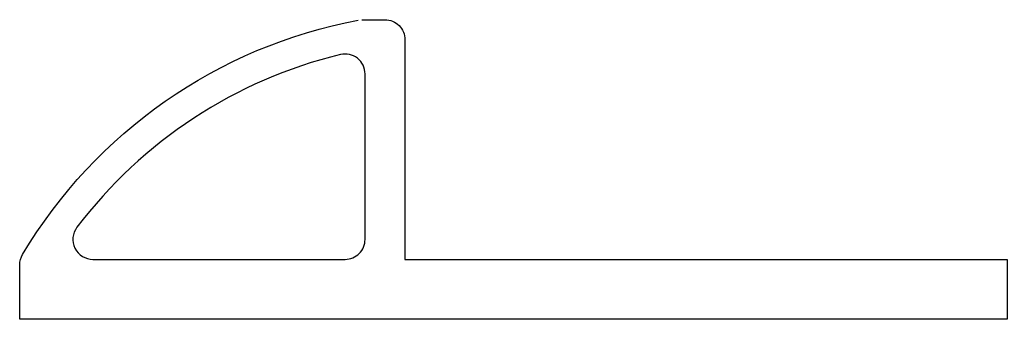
# Model space of a CAD drawing. Extents: x 1150.8 to 1200.3, y 51.5 to 66.5.
import ezdxf

# ---------------------------------------------------------------- set-up
doc = ezdxf.new("R2010")
doc.units = 0
doc.header["$LTSCALE"] = 15
doc.layers.get('0').update_dxf_attribs({"linetype": 'CONTINUOUS'})

msp = doc.modelspace()

# ---------------------------------------------------------------- linework, layer by layer
msp.add_lwpolyline([(1167.906, 66.548), (1169.063, 66.548, -0.414214), (1170.063, 65.548), (1170.063, 54.548), (1200.253, 54.548), (1200.253, 51.548), (1150.753, 51.548), (1150.753, 54.276, -0.135484), (1150.895, 54.789, -0.214624), (1167.72, 66.531)], format="xyb")
at = {"ltscale": 0.05}
msp.add_lwpolyline([(1154.418, 54.548), (1167.063, 54.548, 0.414214), (1168.063, 55.548), (1168.063, 63.833, 0.485587), (1166.828, 64.805, 0.172999), (1153.621, 56.152, 0.61965)], format="xyb", close=True, dxfattribs=at)

doc.saveas('drawing.dxf')
